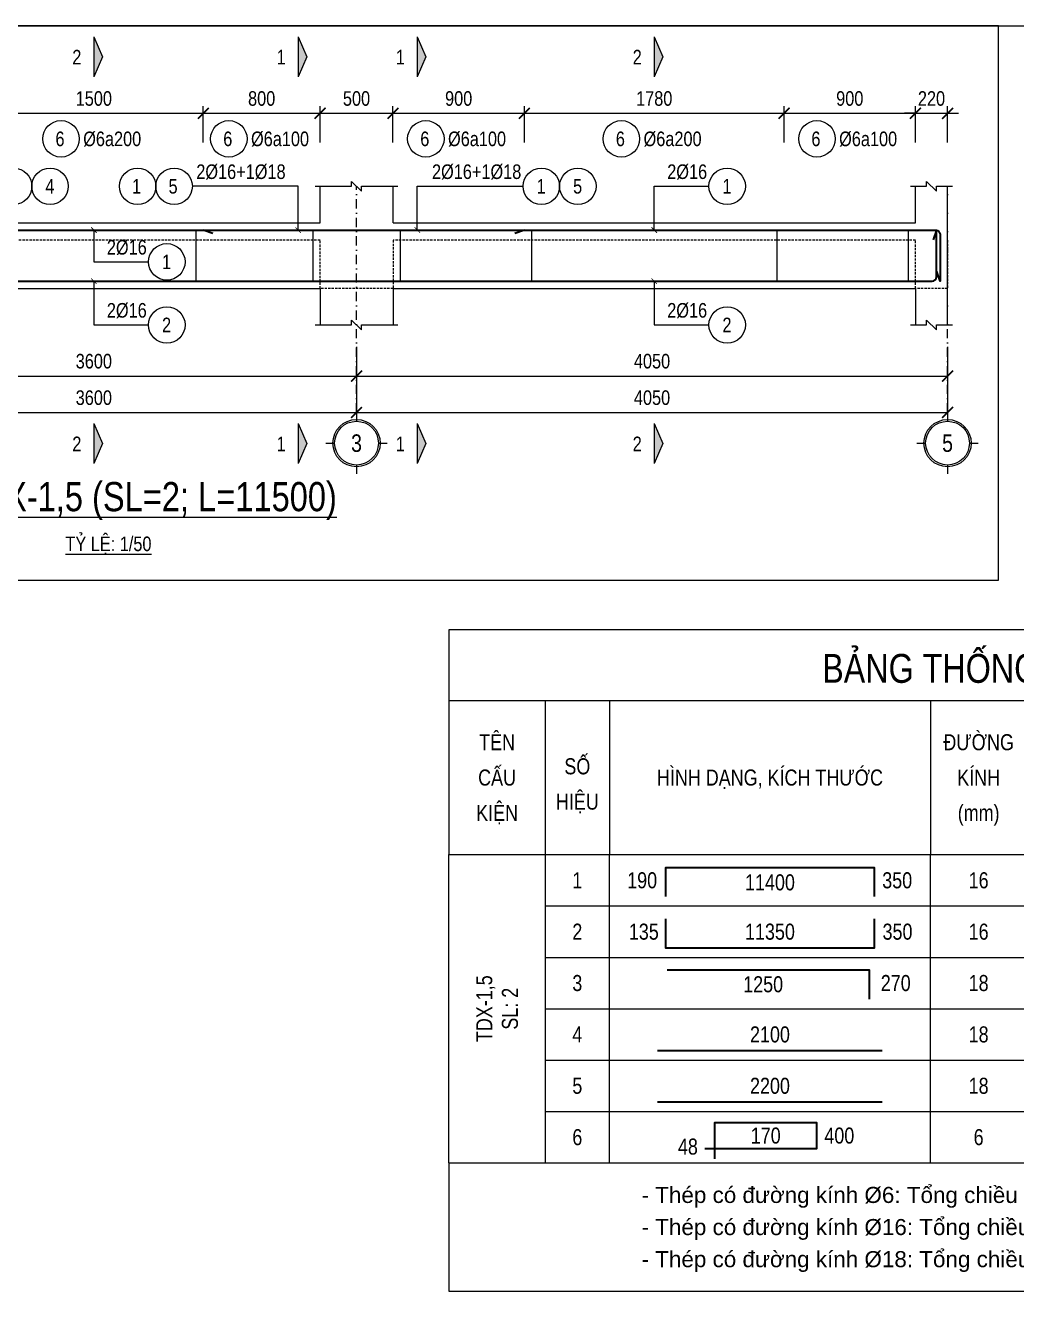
# Model space of a CAD drawing. Extents: x -165145 to 691808, y -202842 to 311040.
# Drawn here: x 376287 to 383075, y -64290 to -55468 of the extents above; entities that cross this region are included whole.
import ezdxf
from ezdxf.enums import TextEntityAlignment as Align

# ---------------------------------------------------------------- set-up
doc = ezdxf.new("R2010")
doc.units = 0
doc.header["$LTSCALE"] = 10
doc.header["$MEASUREMENT"] = 0
doc.linetypes.add('DASHDOT2', pattern=[12.7, 6.35, -3.175, 0, -3.175])
doc.linetypes.add('HIDDEN', pattern=[2.3807, 1.587, -0.7937])
doc.layers.get('0').update_dxf_attribs({"linetype": 'CONTINUOUS'})
doc.layers.get('Defpoints').update_dxf_attribs({"color": 5, "linetype": 'CONTINUOUS'})
for name, color, linetype, lineweight in [('DCE_BaoBeTong', 4, 'CONTINUOUS', 18), ('DCE_Block', 8, 'CONTINUOUS', 9), ('DCE_Dim', 254, 'CONTINUOUS', 9), ('DCE_MCZiCZac', 144, 'CONTINUOUS', 13), ('DCE_NetKhuat', 9, 'HIDDEN', 5), ('Dce_text', 7, 'CONTINUOUS', 13), ('DCE_ThepChu', 1, 'CONTINUOUS', 35), ('DCE_ThepDai', 220, 'CONTINUOUS', 25), ('DCE_Truc', 8, 'DASHDOT2', 13), ('GE_KC_NETMANH', 8, 'CONTINUOUS', 20), ('GE_KC_NETTHAY', 2, 'CONTINUOUS', 20)]:
    doc.layers.add(name, color=color, linetype=linetype, lineweight=lineweight)
doc.styles.add('Dce_Text', font='arial.ttf', dxfattribs={"width": 0.8})
doc.styles.add('Dce_Text2', font='arial.ttf', dxfattribs={"width": 0.8})
doc.dimstyles.new('Dce_208MV', dxfattribs={"dimscale": 25, "dimtxt": 2.5, "dimasz": 1.5, "dimexe": 1, "dimexo": 2, "dimgap": 1, "dimtad": 1, "dimdec": 0, "dimrnd": 5, "dimtxsty": 'Dce_Text', "dimblk": 'ARCHTICK', "dimcen": 2.5, "dimclrd": 8, "dimclre": 8, "dimclrt": 3, "dimadec": 0, "dimazin": 0, "dimtfac": 1, "dimtdec": 0, "dimtix": 1, "dimtmove": 2, "dimatfit": 3, "dimldrblk": 'ARCHTICK', "dimfxl": 1, "dimarcsym": 0})
doc.dimstyles.new('Dce_50MV', dxfattribs={"dimscale": 50, "dimtxt": 2, "dimasz": 1.5, "dimexe": 1, "dimexo": 2, "dimgap": 1, "dimtad": 1, "dimdec": 0, "dimtxsty": 'Dce_Text', "dimblk": 'ARCHTICK', "dimcen": 2.5, "dimclrd": 8, "dimclre": 8, "dimclrt": 3, "dimadec": 0, "dimazin": 0, "dimtfac": 1, "dimtdec": 0, "dimtix": 1, "dimtmove": 2, "dimatfit": 3, "dimldrblk": 'ARCHTICK', "dimfxl": 4, "dimfxlon": 1, "dimarcsym": 0})

# ---------------------------------------------------------------- blocks, each defined once
blk = doc.blocks.new('TKTitle')
at = {"layer": 'DCE_BaoBeTong'}
for p, q in [((15, -11), (15, -35)), ((25, -11), (25, -35)), ((75, -11), (75, -35))]:
    blk.add_line(p, q, dxfattribs=at)
for points in [[(0, 0), (0, -11), (0, -35), (15, -35), (25, -35), (75, -35), (90, -35), (122.5, -35), (135, -35), (147.5, -35), (167.5, -35), (192.5, -35), (192.5, -11), (192.5, 0), (0, 0)], [(0, -11), (15, -11), (25, -11), (75, -11), (90, -11), (122.5, -11), (147.5, -11), (167.5, -11), (192.5, -11)]]:
    blk.add_lwpolyline(points, dxfattribs=at)
at = {"style": 'Dce_Text', "width": 0.8}
for s, height, p in [('BẢNG THỐNG KÊ CỐT THÉP', 4.5, (92.5, -6)), ('TÊN', 2.5, (7.5, -17.5)), ('ĐƯỜNG', 2.5, (82.5, -17.5)), ('SỐ', 2.5, (20, -21.25)), ('CẤU', 2.5, (7.5, -23)), ('HÌNH DẠNG, KÍCH THƯỚC', 2.5, (50, -23)), ('KÍNH', 2.5, (82.5, -23)), ('HIỆU', 2.5, (20, -26.75)), ('KIỆN', 2.5, (7.5, -28.5)), ('(mm)', 2.5, (82.5, -28.5))]:
    blk.add_text(s, height=height, dxfattribs=at).set_placement(p, align=Align.MIDDLE_CENTER)
blk = doc.blocks.new('TK4')
at = {"layer": 'DCE_BaoBeTong'}
for p, q in [((0, -8), (0, 0)), ((25, -8), (25, 0)), ((75, -8), (75, 0))]:
    blk.add_line(p, q, dxfattribs=at)
for points in [[(15, -8), (25, -8), (75, -8), (90, -8), (122.5, -8), (135, -8), (147.5, -8), (167.5, -8), (192.5, -8), (192.5, 0)], [(15, 0), (15, -8)]]:
    blk.add_lwpolyline(points, dxfattribs=at)
at = {"layer": 'DCE_ThepChu'}
blk.add_lwpolyline([(33.78, -6.5), (33.78, -2), (66.22, -2), (66.22, -6.5)], dxfattribs=at)
at = {"layer": 'Dce_text', "color": 2, "style": 'Dce_Text', "width": 0.8, "flags": 4}
for tag, p in [('SH', (20, -4)), ('L2', (50, -4.32)), ('DK', (82.5, -4)), ('sumL', (100, -4)), ('SKC', (116.25, -4)), ('SL', (128.75, -4))]:
    blk.add_attdef(tag, text='', height=2.5, dxfattribs=at).set_placement(p, align=Align.MIDDLE_CENTER)
for tag, p in [('L1', (32.43, -4)), ('Lall', (162.5, -4)), ('KL', (185.5, -4))]:
    blk.add_attdef(tag, text='', height=2.5, dxfattribs=at).set_placement(p, align=Align.MIDDLE_RIGHT)
blk.add_attdef('L3', text='', height=2.5, dxfattribs=at).set_placement((67.48, -4), align=Align.MIDDLE_LEFT)
at = {"layer": 'Dce_text', "color": 2, "style": 'Dce_Text', "width": 0.8}
blk.add_attdef('TSL', text='', height=2.5, dxfattribs=at).set_placement((141.25, -4), align=Align.MIDDLE_CENTER)
blk = doc.blocks.new('TK7')
at = {"layer": 'DCE_BaoBeTong'}
for p, q in [((0, -8), (0, 0)), ((25, -8), (25, 0)), ((75, -8), (75, 0))]:
    blk.add_line(p, q, dxfattribs=at)
for points in [[(15, -8), (25, -8), (75, -8), (90, -8), (122.5, -8), (135, -8), (147.5, -8), (167.5, -8), (192.5, -8), (192.5, 0)], [(15, 0), (15, -8)]]:
    blk.add_lwpolyline(points, dxfattribs=at)
at = {"layer": 'DCE_ThepChu'}
blk.add_lwpolyline([(33.72, -2), (33.72, -6.5), (66.28, -6.5), (66.28, -2)], dxfattribs=at)
at = {"layer": 'Dce_text', "color": 2, "style": 'Dce_Text', "width": 0.8, "flags": 4}
for tag, p in [('SH', (20, -4)), ('L2', (50, -4)), ('DK', (82.5, -4)), ('sumL', (100, -4)), ('SKC', (116.25, -4)), ('SL', (128.75, -4))]:
    blk.add_attdef(tag, text='', height=2.5, dxfattribs=at).set_placement(p, align=Align.MIDDLE_CENTER)
for tag, p in [('L1', (32.68, -4)), ('Lall', (162.5, -4)), ('KL', (185.5, -4))]:
    blk.add_attdef(tag, text='', height=2.5, dxfattribs=at).set_placement(p, align=Align.MIDDLE_RIGHT)
blk.add_attdef('L3', text='', height=2.5, dxfattribs=at).set_placement((67.53, -4), align=Align.MIDDLE_LEFT)
at = {"layer": 'Dce_text', "color": 2, "style": 'Dce_Text', "width": 0.8}
blk.add_attdef('TSL', text='', height=2.5, dxfattribs=at).set_placement((141.25, -4), align=Align.MIDDLE_CENTER)
blk = doc.blocks.new('TK3')
at = {"layer": 'DCE_BaoBeTong'}
for p, q in [((0, -8), (0, 0)), ((25, -8), (25, 0)), ((75, -8), (75, 0))]:
    blk.add_line(p, q, dxfattribs=at)
for points in [[(15, -8), (25, -8), (75, -8), (90, -8), (122.5, -8), (135, -8), (147.5, -8), (167.5, -8), (192.5, -8), (192.5, 0)], [(15, 0), (15, -8)]]:
    blk.add_lwpolyline(points, dxfattribs=at)
at = {"layer": 'DCE_ThepChu'}
blk.add_lwpolyline([(65.52, -6.5), (65.52, -2), (33.99, -2)], dxfattribs=at)
at = {"layer": 'DCE_BaoBeTong', "color": 2, "style": 'Dce_Text', "width": 0.8}
blk.add_attdef('TSL', text='', height=2.5, dxfattribs=at).set_placement((141.25, -4), align=Align.MIDDLE_CENTER)
at = {"layer": 'Dce_text', "color": 2, "style": 'Dce_Text', "width": 0.8, "flags": 4}
for tag, p in [('SH', (20, -4)), ('L1', (48.94, -4.19)), ('DK', (82.5, -4)), ('sumL', (100, -4)), ('SKC', (116.25, -4)), ('SL', (128.75, -4))]:
    blk.add_attdef(tag, text='', height=2.5, dxfattribs=at).set_placement(p, align=Align.MIDDLE_CENTER)
blk.add_attdef('L2', text='', height=2.5, dxfattribs=at).set_placement((67.26, -4), align=Align.MIDDLE_LEFT)
for tag, p in [('Lall', (162.5, -4)), ('KL', (185.5, -4))]:
    blk.add_attdef(tag, text='', height=2.5, dxfattribs=at).set_placement(p, align=Align.MIDDLE_RIGHT)
blk = doc.blocks.new('TK1')
at = {"layer": 'DCE_BaoBeTong'}
for p, q in [((0, -8), (0, 0)), ((25, -8), (25, 0)), ((75, -8), (75, 0))]:
    blk.add_line(p, q, dxfattribs=at)
for points in [[(15, -8), (25, -8), (75, -8), (90, -8), (122.5, -8), (135, -8), (147.5, -8), (167.5, -8), (192.5, -8), (192.5, 0)], [(15, 0), (15, -8)]]:
    blk.add_lwpolyline(points, dxfattribs=at)
at = {"layer": 'DCE_ThepChu'}
blk.add_lwpolyline([(32.5, -6.5), (67.5, -6.5)], dxfattribs=at)
at = {"layer": 'Dce_text', "color": 2, "style": 'Dce_Text', "width": 0.8, "flags": 4}
for tag, p in [('SH', (20, -4)), ('L', (50, -4)), ('DK', (82.5, -4)), ('sumL', (100, -4)), ('SKC', (116.25, -4)), ('SL', (128.75, -4))]:
    blk.add_attdef(tag, text='', height=2.5, dxfattribs=at).set_placement(p, align=Align.MIDDLE_CENTER)
at = {"layer": 'Dce_text', "color": 2, "style": 'Dce_Text', "width": 0.8}
blk.add_attdef('TSL', text='', height=2.5, dxfattribs=at).set_placement((141.25, -4), align=Align.MIDDLE_CENTER)
at = {"layer": 'Dce_text', "color": 2, "style": 'Dce_Text', "width": 0.8, "flags": 4}
for tag, p in [('Lall', (162.5, -4)), ('KL', (185.5, -4))]:
    blk.add_attdef(tag, text='', height=2.5, dxfattribs=at).set_placement(p, align=Align.MIDDLE_RIGHT)
blk = doc.blocks.new('TK9')
at = {"layer": 'DCE_BaoBeTong'}
for p, q in [((0, -8), (0, 0)), ((25, -8), (25, 0)), ((75, -8), (75, 0))]:
    blk.add_line(p, q, dxfattribs=at)
for points in [[(15, -8), (25, -8), (75, -8), (90, -8), (122.5, -8), (135, -8), (147.5, -8), (167.5, -8), (192.5, -8), (192.5, 0)], [(15, 0), (15, -8)]]:
    blk.add_lwpolyline(points, dxfattribs=at)
at = {"layer": 'DCE_ThepChu'}
blk.add_lwpolyline([(41.42, -7.37), (41.42, -1.7), (57.26, -1.7), (57.26, -5.81), (39.86, -5.81)], dxfattribs=at)
at = {"layer": 'Dce_text', "color": 2, "style": 'Dce_Text', "width": 0.8, "flags": 4}
for tag, p in [('SH', (20, -4)), ('DK', (82.5, -4)), ('sumL', (100, -4)), ('SKC', (116.25, -4)), ('SL', (128.75, -4))]:
    blk.add_attdef(tag, text='', height=2.5, dxfattribs=at).set_placement(p, align=Align.MIDDLE_CENTER)
at = {"layer": 'Dce_text', "color": 2, "style": 'Dce_Text', "width": 0.8}
for tag, p in [('L1', (49.34, -3.76)), ('TSL', (141.25, -4))]:
    blk.add_attdef(tag, text='', height=2.5, dxfattribs=at).set_placement(p, align=Align.MIDDLE_CENTER)
blk.add_attdef('L2', text='', height=2.5, dxfattribs=at).set_placement((58.47, -3.76), align=Align.MIDDLE_LEFT)
at = {"layer": 'Dce_text', "color": 2, "style": 'Dce_Text', "width": 0.8, "flags": 4}
for tag, p in [('Lall', (162.5, -4)), ('KL', (185.5, -4))]:
    blk.add_attdef(tag, text='', height=2.5, dxfattribs=at).set_placement(p, align=Align.MIDDLE_RIGHT)
at = {"layer": 'Dce_text', "color": 2, "style": 'Dce_Text', "width": 0.8}
blk.add_attdef('M', text='', height=2.5, dxfattribs=at).set_placement((38.78, -5.47), align=Align.MIDDLE_RIGHT)
blk = doc.blocks.new('TenCauKien')
at = {"layer": 'Dce_text', "style": 'Dce_Text', "width": 0.8}
for tag, p in [('TENCAUKIEN', (-2, 0)), ('SOCAUKIEN', (2, 0))]:
    blk.add_attdef(tag, text='', height=2.5, rotation=90, dxfattribs=at).set_placement(p, align=Align.MIDDLE_CENTER)
blk = doc.blocks.new('Dce_KhTenDam')
at = {"color": 255, "linetype": 'ByBlock', "lineweight": -2, "style": 'Dce_Text', "width": 0.8}
blk.add_attdef('TENDAM', text='', height=2, dxfattribs=at).set_placement((0, 0.735), align=Align.CENTER)
at = {"color": 11, "lineweight": 25, "style": 'Dce_Text', "width": 0.8}
blk.add_attdef('TL', text='', height=1, dxfattribs=at).set_placement((0, -1.999), align=Align.CENTER)
blk = doc.blocks.new('Dce_KhTenTruc')
at = {"layer": 'DCE_Block'}
blk.add_circle((0, -3.5), 2.7, dxfattribs=at)
at = {"layer": 'DCE_Block', "color": 3}
blk.add_circle((0, -3.5), 2.5, dxfattribs=at)
at = {"layer": 'DCE_Truc'}
for p, q in [((0, 0), (0, -1)), ((-3.5, -3.5), (-2.5, -3.5)), ((2.5, -3.5), (3.5, -3.5)), ((0, -6), (0, -7))]:
    blk.add_line(p, q, dxfattribs=at)
at = {"layer": 'Dce_text', "color": 2, "style": 'Dce_Text', "width": 0.8}
blk.add_attdef('TRUC', text='', height=2, dxfattribs=at).set_placement((0, -4.5), align=Align.CENTER)
blk = doc.blocks.new('_ArchTick')
at = {"color": 0, "linetype": 'ByBlock', "const_width": 0.15}
blk.add_lwpolyline([(-0.5, -0.5), (0.5, 0.5)], dxfattribs=at)
blk = doc.blocks.new('*D2516')
at = {"layer": 'DCE_Dim', "color": 8, "lineweight": -2, "transparency": 16777216}
for p, q in [((374953.8, -57918.2), (374953.8, -58168.2)), ((378553.8, -57918.2), (378553.8, -58168.2)), ((374953.8, -58118.2), (378553.8, -58118.2))]:
    blk.add_line(p, q, dxfattribs=at)
at = {"layer": 'Defpoints', "color": 0, "transparency": 16777216}
for p in [(374953.8, -57518.2), (378553.8, -57518.2), (378553.8, -58118.2)]:
    blk.add_point(p, dxfattribs=at)
at = {"layer": 'DCE_Dim', "color": 8, "lineweight": -2, "transparency": 16777216, "xscale": 75, "yscale": 75, "zscale": 75, "rotation": 180}
blk.add_blockref('_ArchTick', (374953.8, -58118.2), dxfattribs=at)
at = {"layer": 'DCE_Dim', "color": 8, "lineweight": -2, "transparency": 16777216, "xscale": 75, "yscale": 75, "zscale": 75}
blk.add_blockref('_ArchTick', (378553.8, -58118.2), dxfattribs=at)
at = {"layer": 'DCE_Dim', "color": 3, "transparency": 16777216, "insert": (376753.8, -58017.2), "char_height": 100, "attachment_point": 5, "style": 'Dce_Text'}
blk.add_mtext('3600', dxfattribs=at)
blk = doc.blocks.new('*D2517')
at = {"layer": 'DCE_Dim', "color": 8, "lineweight": -2, "transparency": 16777216}
for p, q in [((374953.8, -57668.2), (374953.8, -57918.2)), ((378553.8, -57668.2), (378553.8, -57918.2)), ((374953.8, -57868.2), (378553.8, -57868.2))]:
    blk.add_line(p, q, dxfattribs=at)
at = {"layer": 'Defpoints', "color": 0, "transparency": 16777216}
for p in [(374953.8, -57518.2), (378553.8, -57518.2), (378553.8, -57868.2)]:
    blk.add_point(p, dxfattribs=at)
at = {"layer": 'DCE_Dim', "color": 8, "lineweight": -2, "transparency": 16777216, "xscale": 75, "yscale": 75, "zscale": 75, "rotation": 180}
blk.add_blockref('_ArchTick', (374953.8, -57868.2), dxfattribs=at)
at = {"layer": 'DCE_Dim', "color": 8, "lineweight": -2, "transparency": 16777216, "xscale": 75, "yscale": 75, "zscale": 75}
blk.add_blockref('_ArchTick', (378553.8, -57868.2), dxfattribs=at)
at = {"layer": 'DCE_Dim', "color": 3, "transparency": 16777216, "insert": (376753.8, -57767.2), "char_height": 100, "attachment_point": 5, "style": 'Dce_Text'}
blk.add_mtext('3600', dxfattribs=at)
blk = doc.blocks.new('*D2518')
at = {"layer": 'DCE_Dim', "color": 8, "lineweight": -2, "transparency": 16777216}
for p, q in [((378553.8, -57918.2), (378553.8, -58168.2)), ((382603.8, -57918.2), (382603.8, -58168.2)), ((378553.8, -58118.2), (382603.8, -58118.2))]:
    blk.add_line(p, q, dxfattribs=at)
at = {"layer": 'Defpoints', "color": 0, "transparency": 16777216}
for p in [(378553.8, -57518.2), (382603.8, -57518.2), (382603.8, -58118.2)]:
    blk.add_point(p, dxfattribs=at)
at = {"layer": 'DCE_Dim', "color": 8, "lineweight": -2, "transparency": 16777216, "xscale": 75, "yscale": 75, "zscale": 75, "rotation": 180}
blk.add_blockref('_ArchTick', (378553.8, -58118.2), dxfattribs=at)
at = {"layer": 'DCE_Dim', "color": 8, "lineweight": -2, "transparency": 16777216, "xscale": 75, "yscale": 75, "zscale": 75}
blk.add_blockref('_ArchTick', (382603.8, -58118.2), dxfattribs=at)
at = {"layer": 'DCE_Dim', "color": 3, "transparency": 16777216, "insert": (380578.8, -58017.2), "char_height": 100, "attachment_point": 5, "style": 'Dce_Text'}
blk.add_mtext('4050', dxfattribs=at)
blk = doc.blocks.new('*D2519')
at = {"layer": 'DCE_Dim', "color": 8, "lineweight": -2, "transparency": 16777216}
for p, q in [((378553.8, -57668.2), (378553.8, -57918.2)), ((382603.8, -57668.2), (382603.8, -57918.2)), ((378553.8, -57868.2), (382603.8, -57868.2))]:
    blk.add_line(p, q, dxfattribs=at)
at = {"layer": 'Defpoints', "color": 0, "transparency": 16777216}
for p in [(378553.8, -57518.2), (382603.8, -57518.2), (382603.8, -57868.2)]:
    blk.add_point(p, dxfattribs=at)
at = {"layer": 'DCE_Dim', "color": 8, "lineweight": -2, "transparency": 16777216, "xscale": 75, "yscale": 75, "zscale": 75, "rotation": 180}
blk.add_blockref('_ArchTick', (378553.8, -57868.2), dxfattribs=at)
at = {"layer": 'DCE_Dim', "color": 8, "lineweight": -2, "transparency": 16777216, "xscale": 75, "yscale": 75, "zscale": 75}
blk.add_blockref('_ArchTick', (382603.8, -57868.2), dxfattribs=at)
at = {"layer": 'DCE_Dim', "color": 3, "transparency": 16777216, "insert": (380578.8, -57767.2), "char_height": 100, "attachment_point": 5, "style": 'Dce_Text'}
blk.add_mtext('4050', dxfattribs=at)
blk = doc.blocks.new('*D2510')
at = {"layer": 'DCE_Dim', "color": 8, "lineweight": -2, "transparency": 16777216}
for p, q in [((376003.8, -56268.2), (376003.8, -56018.2)), ((377503.8, -56268.2), (377503.8, -56018.2)), ((376003.8, -56068.2), (377503.8, -56068.2))]:
    blk.add_line(p, q, dxfattribs=at)
at = {"layer": 'Defpoints', "color": 0, "transparency": 16777216}
for p in [(377503.8, -56068.2), (376003.8, -56568.2), (377503.8, -56568.2)]:
    blk.add_point(p, dxfattribs=at)
at = {"layer": 'DCE_Dim', "color": 8, "lineweight": -2, "transparency": 16777216, "xscale": 75, "yscale": 75, "zscale": 75, "rotation": 180}
blk.add_blockref('_ArchTick', (376003.8, -56068.2), dxfattribs=at)
at = {"layer": 'DCE_Dim', "color": 8, "lineweight": -2, "transparency": 16777216, "xscale": 75, "yscale": 75, "zscale": 75}
blk.add_blockref('_ArchTick', (377503.8, -56068.2), dxfattribs=at)
at = {"layer": 'DCE_Dim', "color": 3, "transparency": 16777216, "insert": (376753.8, -55967.2), "char_height": 100, "attachment_point": 5, "style": 'Dce_Text'}
blk.add_mtext('1500', dxfattribs=at)
blk = doc.blocks.new('Dce_KhtThepDai')
blk.add_circle((-4.5, -3.5), 2.5)
at = {"color": 11, "style": 'Dce_Text', "width": 0.8}
blk.add_attdef('SH', text='', height=2, dxfattribs=at).set_placement((-4.64, -4.5), align=Align.CENTER)
at = {"color": 3, "style": 'Dce_Text', "width": 0.8}
blk.add_attdef('DKVAKC', (-1.46, -4.5), '', height=2, dxfattribs=at)
blk = doc.blocks.new('*D2511')
at = {"layer": 'DCE_Dim', "color": 8, "lineweight": -2, "transparency": 16777216}
for p, q in [((377503.8, -56268.2), (377503.8, -56018.2)), ((378303.8, -56268.2), (378303.8, -56018.2)), ((377503.8, -56068.2), (378303.8, -56068.2))]:
    blk.add_line(p, q, dxfattribs=at)
at = {"layer": 'Defpoints', "color": 0, "transparency": 16777216}
for p in [(378303.8, -56068.2), (377503.8, -56568.2), (378303.8, -56568.2)]:
    blk.add_point(p, dxfattribs=at)
at = {"layer": 'DCE_Dim', "color": 8, "lineweight": -2, "transparency": 16777216, "xscale": 75, "yscale": 75, "zscale": 75, "rotation": 180}
blk.add_blockref('_ArchTick', (377503.8, -56068.2), dxfattribs=at)
at = {"layer": 'DCE_Dim', "color": 8, "lineweight": -2, "transparency": 16777216, "xscale": 75, "yscale": 75, "zscale": 75}
blk.add_blockref('_ArchTick', (378303.8, -56068.2), dxfattribs=at)
at = {"layer": 'DCE_Dim', "color": 3, "transparency": 16777216, "insert": (377903.8, -55967.2), "char_height": 100, "attachment_point": 5, "style": 'Dce_Text'}
blk.add_mtext('800', dxfattribs=at)
blk = doc.blocks.new('*D2512')
at = {"layer": 'DCE_Dim', "color": 8, "lineweight": -2, "transparency": 16777216}
for p, q in [((378303.8, -56268.2), (378303.8, -56018.2)), ((378803.8, -56268.2), (378803.8, -56018.2)), ((378303.8, -56068.2), (378803.8, -56068.2))]:
    blk.add_line(p, q, dxfattribs=at)
at = {"layer": 'Defpoints', "color": 0, "transparency": 16777216}
for p in [(378803.8, -56068.2), (378303.8, -56568.2), (378803.8, -56568.2)]:
    blk.add_point(p, dxfattribs=at)
at = {"layer": 'DCE_Dim', "color": 8, "lineweight": -2, "transparency": 16777216, "xscale": 75, "yscale": 75, "zscale": 75, "rotation": 180}
blk.add_blockref('_ArchTick', (378303.8, -56068.2), dxfattribs=at)
at = {"layer": 'DCE_Dim', "color": 8, "lineweight": -2, "transparency": 16777216, "xscale": 75, "yscale": 75, "zscale": 75}
blk.add_blockref('_ArchTick', (378803.8, -56068.2), dxfattribs=at)
at = {"layer": 'DCE_Dim', "color": 3, "transparency": 16777216, "insert": (378553.8, -55967.2), "char_height": 100, "attachment_point": 5, "style": 'Dce_Text'}
blk.add_mtext('500', dxfattribs=at)
blk = doc.blocks.new('*D2513')
at = {"layer": 'DCE_Dim', "color": 8, "lineweight": -2, "transparency": 16777216}
for p, q in [((378803.8, -56268.2), (378803.8, -56018.2)), ((379703.8, -56268.2), (379703.8, -56018.2)), ((378803.8, -56068.2), (379703.8, -56068.2))]:
    blk.add_line(p, q, dxfattribs=at)
at = {"layer": 'Defpoints', "color": 0, "transparency": 16777216}
for p in [(379703.8, -56068.2), (378803.8, -56568.2), (379703.8, -56568.2)]:
    blk.add_point(p, dxfattribs=at)
at = {"layer": 'DCE_Dim', "color": 8, "lineweight": -2, "transparency": 16777216, "xscale": 75, "yscale": 75, "zscale": 75, "rotation": 180}
blk.add_blockref('_ArchTick', (378803.8, -56068.2), dxfattribs=at)
at = {"layer": 'DCE_Dim', "color": 8, "lineweight": -2, "transparency": 16777216, "xscale": 75, "yscale": 75, "zscale": 75}
blk.add_blockref('_ArchTick', (379703.8, -56068.2), dxfattribs=at)
at = {"layer": 'DCE_Dim', "color": 3, "transparency": 16777216, "insert": (379253.8, -55967.2), "char_height": 100, "attachment_point": 5, "style": 'Dce_Text'}
blk.add_mtext('900', dxfattribs=at)
blk = doc.blocks.new('*D2504')
at = {"layer": 'DCE_Dim', "color": 8, "lineweight": -2, "transparency": 16777216}
for p, q in [((379703.8, -56268.2), (379703.8, -56018.2)), ((381483.8, -56268.2), (381483.8, -56018.2)), ((379703.8, -56068.2), (381483.8, -56068.2))]:
    blk.add_line(p, q, dxfattribs=at)
at = {"layer": 'Defpoints', "color": 0, "transparency": 16777216}
for p in [(381483.8, -56068.2), (379703.8, -56568.2), (381483.8, -56568.2)]:
    blk.add_point(p, dxfattribs=at)
at = {"layer": 'DCE_Dim', "color": 8, "lineweight": -2, "transparency": 16777216, "xscale": 75, "yscale": 75, "zscale": 75, "rotation": 180}
blk.add_blockref('_ArchTick', (379703.8, -56068.2), dxfattribs=at)
at = {"layer": 'DCE_Dim', "color": 8, "lineweight": -2, "transparency": 16777216, "xscale": 75, "yscale": 75, "zscale": 75}
blk.add_blockref('_ArchTick', (381483.8, -56068.2), dxfattribs=at)
at = {"layer": 'DCE_Dim', "color": 3, "transparency": 16777216, "insert": (380593.8, -55967.2), "char_height": 100, "attachment_point": 5, "style": 'Dce_Text'}
blk.add_mtext('1780', dxfattribs=at)
blk = doc.blocks.new('*D2505')
at = {"layer": 'DCE_Dim', "color": 8, "lineweight": -2, "transparency": 16777216}
for p, q in [((381483.8, -56268.2), (381483.8, -56018.2)), ((382383.8, -56268.2), (382383.8, -56018.2)), ((381483.8, -56068.2), (382383.8, -56068.2))]:
    blk.add_line(p, q, dxfattribs=at)
at = {"layer": 'Defpoints', "color": 0, "transparency": 16777216}
for p in [(382383.8, -56068.2), (381483.8, -56568.2), (382383.8, -56568.2)]:
    blk.add_point(p, dxfattribs=at)
at = {"layer": 'DCE_Dim', "color": 8, "lineweight": -2, "transparency": 16777216, "xscale": 75, "yscale": 75, "zscale": 75, "rotation": 180}
blk.add_blockref('_ArchTick', (381483.8, -56068.2), dxfattribs=at)
at = {"layer": 'DCE_Dim', "color": 8, "lineweight": -2, "transparency": 16777216, "xscale": 75, "yscale": 75, "zscale": 75}
blk.add_blockref('_ArchTick', (382383.8, -56068.2), dxfattribs=at)
at = {"layer": 'DCE_Dim', "color": 3, "transparency": 16777216, "insert": (381933.8, -55967.2), "char_height": 100, "attachment_point": 5, "style": 'Dce_Text'}
blk.add_mtext('900', dxfattribs=at)
blk = doc.blocks.new('*D2506')
at = {"layer": 'DCE_Dim', "color": 8, "lineweight": -2, "transparency": 16777216}
for p, q in [((382383.8, -56268.2), (382383.8, -56018.2)), ((382603.8, -56268.2), (382603.8, -56018.2)), ((382383.8, -56068.2), (382308.8, -56068.2)), ((382383.8, -56068.2), (382603.8, -56068.2)), ((382603.8, -56068.2), (382678.8, -56068.2))]:
    blk.add_line(p, q, dxfattribs=at)
at = {"layer": 'Defpoints', "color": 0, "transparency": 16777216}
for p in [(382603.8, -56068.2), (382383.8, -56568.2), (382603.8, -56568.2)]:
    blk.add_point(p, dxfattribs=at)
at = {"layer": 'DCE_Dim', "color": 8, "lineweight": -2, "transparency": 16777216, "xscale": 75, "yscale": 75, "zscale": 75}
blk.add_blockref('_ArchTick', (382383.8, -56068.2), dxfattribs=at)
at = {"layer": 'DCE_Dim', "color": 8, "lineweight": -2, "transparency": 16777216, "xscale": 75, "yscale": 75, "zscale": 75, "rotation": 180}
blk.add_blockref('_ArchTick', (382603.8, -56068.2), dxfattribs=at)
at = {"layer": 'DCE_Dim', "color": 3, "transparency": 16777216, "insert": (382493.8, -55967.2), "char_height": 100, "attachment_point": 5, "style": 'Dce_Text'}
blk.add_mtext('220', dxfattribs=at)
blk = doc.blocks.new('DCE_MatCatA')
blk.add_hatch(color=3).paths.add_polyline_path([(0, 5.5), (0, 0), (1.18, 2.75)])
at = {"color": 3}
for p, q in [((0, 5.5), (0, 0)), ((0, 5.5), (1.18, 2.75)), ((1.18, 2.75), (0, 0))]:
    blk.add_line(p, q, dxfattribs=at)
at = {"color": 11, "style": 'Dce_Text', "width": 0.8}
blk.add_attdef('1', text='', height=2, dxfattribs=at).set_placement((-2.33, 1.7), align=Align.CENTER)
blk = doc.blocks.new('Dce_KhtMcThepTangCuong')
blk.add_circle((2.5, 0), 2.5)
at = {"color": 3, "style": 'Dce_Text', "width": 0.8}
blk.add_attdef('DKVAKC', text='', height=2, dxfattribs=at).set_placement((-0.25, 1), align=Align.RIGHT)
at = {"color": 11, "style": 'Dce_Text', "width": 0.8}
blk.add_attdef('SH', text='', height=2, dxfattribs=at).set_placement((2.47, -1), align=Align.CENTER)
blk = doc.blocks.new('Dce_KhtThepLop1Phai')
for centre in [(2.5, 0), (7.5, 0)]:
    blk.add_circle(centre, 2.5)
at = {"color": 3, "style": 'Dce_Text', "width": 0.8}
blk.add_attdef('DKVAKC', text='', height=2, dxfattribs=at).set_placement((-0.25, 1), align=Align.RIGHT)
at = {"color": 11, "style": 'Dce_Text', "width": 0.8}
for tag, p in [('SH', (2.47, -1)), ('SH2', (7.47, -1))]:
    blk.add_attdef(tag, text='', height=2, dxfattribs=at).set_placement(p, align=Align.CENTER)
blk = doc.blocks.new('Dce_KhtThepLop1Trai')
for centre in [(-7.5, 0), (-2.5, 0)]:
    blk.add_circle(centre, 2.5)
at = {"color": 3, "style": 'Dce_Text', "width": 0.8}
blk.add_attdef('DKVAKC', (0.54, 1), '', height=2, dxfattribs=at)
at = {"color": 11, "style": 'Dce_Text', "width": 0.8}
for tag, p in [('SH', (-7.64, -1)), ('SH2', (-2.64, -1))]:
    blk.add_attdef(tag, text='', height=2, dxfattribs=at).set_placement(p, align=Align.CENTER)

msp = doc.modelspace()

# ---------------------------------------------------------------- linework, layer by layer
at = {"layer": 'DCE_BaoBeTong'}
for p, q in [((379186.90139, -63259.55763), (379846.90139, -63259.55763)), ((379186.90139, -63259.55763), (379186.90139, -64139.55763)), ((379186.90139, -64139.55763), (387656.90139, -64139.55763))]:
    msp.add_line(p, q, dxfattribs=at)
for points in [[(378303.81339, -56818.24154), (378303.81339, -56568.24154)], [(378803.81339, -56818.24154), (378803.81339, -56568.24154)], [(382383.81339, -56818.24154), (382383.81339, -56568.24154)], [(382603.81339, -57518.24154), (382603.81339, -56568.24154)], [(375203.81339, -56818.24154), (378303.81339, -56818.24154)], [(378803.81339, -56818.24154), (382383.81339, -56818.24154)], [(375203.81339, -57268.24154), (378303.81339, -57268.24154)], [(378303.81339, -57268.24154), (378303.81339, -57518.24154)], [(378803.81339, -57268.24154), (382383.81339, -57268.24154)], [(378803.81339, -57268.24154), (378803.81339, -57518.24154)], [(382383.81339, -57268.24154), (382383.81339, -57518.24154)], [(379186.90139, -63259.55763), (379846.90139, -63259.55763)]]:
    msp.add_lwpolyline(points, dxfattribs=at)
at = {"layer": 'DCE_MCZiCZac'}
for points in [[(378270.48006, -56568.24154), (378520.48006, -56568.24154), (378520.48006, -56534.90821), (378587.14673, -56601.57488), (378587.14673, -56568.24154), (378837.14673, -56568.24154)], [(382350.48006, -56568.24154), (382460.48006, -56568.24154), (382460.48006, -56534.90821), (382527.14673, -56601.57488), (382527.14673, -56568.24154), (382637.14673, -56568.24154)], [(378270.48006, -57518.24154), (378520.48006, -57518.24154), (378520.48006, -57484.90821), (378587.14673, -57551.57488), (378587.14673, -57518.24154), (378837.14673, -57518.24154)], [(382350.48006, -57518.24154), (382460.48006, -57518.24154), (382460.48006, -57484.90821), (382527.14673, -57551.57488), (382527.14673, -57518.24154), (382637.14673, -57518.24154)]]:
    msp.add_lwpolyline(points, dxfattribs=at)
at = {"layer": 'DCE_NetKhuat'}
msp.add_lwpolyline([(382603.81339, -56938.24154), (382603.81339, -57268.24154), (382383.81339, -57268.24154), (382383.81339, -56938.24154), (378803.81339, -56938.24154), (378803.81339, -57268.24154), (378303.81339, -57268.24154), (378303.81339, -56938.24154), (375203.81339, -56938.24154), (375203.81339, -57268.24154), (374703.81339, -57268.24154), (374703.81339, -56938.24154), (371603.81339, -56938.24154), (371603.81339, -57268.24154), (371103.81339, -57268.24154), (371103.81339, -56938.24154)], dxfattribs=at)
at = {"layer": 'DCE_ThepChu'}
for points in [[(371177.7548, -56992.46306), (371153.81339, -57058.24154), (371153.81339, -56898.24154, -0.3926990817), (371183.81339, -56868.24154), (382523.81339, -56868.24154, -0.3926990817), (382553.81339, -56898.24154), (382553.81339, -57218.24154), (382529.87198, -57152.46306)], [(371202.7548, -57149.02003), (371178.81339, -57083.24154), (371178.81339, -57188.24154, 0.3926990817), (371208.81339, -57218.24154), (382498.81339, -57218.24154, 0.3926990817), (382528.81339, -57188.24154), (382528.81339, -56868.24154), (382504.87198, -56934.02003)]]:
    msp.add_lwpolyline(points, format="xyb", dxfattribs=at)
msp.add_lwpolyline([(377569.59188, -56892.18295), (377503.81339, -56868.24154), (379703.81339, -56868.24154), (379638.03491, -56892.18295)], dxfattribs=at)
at = {"layer": 'DCE_ThepDai'}
for points in [[(377453.81339, -56868.24154), (377453.81339, -57218.24154)], [(378253.81339, -56868.24154), (378253.81339, -57218.24154)], [(378853.81339, -56868.24154), (378853.81339, -57218.24154)], [(379753.81339, -56868.24154), (379753.81339, -57218.24154)], [(381433.81339, -56868.24154), (381433.81339, -57218.24154)], [(382333.81339, -56868.24154), (382333.81339, -57218.24154)]]:
    msp.add_lwpolyline(points, dxfattribs=at)
at = {"layer": 'DCE_Truc'}
for points in [[(378553.81339, -58118.24154), (378553.81339, -56568.24154)], [(382603.81339, -58118.24154), (382603.81339, -56568.24154)]]:
    msp.add_lwpolyline(points, dxfattribs=at)
at = {"layer": 'Defpoints'}
for points in [[(370253.81339, -55468.24154), (388366.31339, -55468.24154), (388366.31339, -70535.74154), (370253.81339, -70535.74154)], [(370253.81339, -55468.24154), (370253.81339, -59268.24154), (382953.81339, -59268.24154), (382953.81339, -55468.24154)]]:
    msp.add_lwpolyline(points, close=True, dxfattribs=at)
at = {"layer": 'GE_KC_NETMANH'}
msp.add_line((174130.40086, -55468.24154), (385223.40086, -55468.24154), dxfattribs=at)

# ---------------------------------------------------------------- block references
at = {"layer": 'DCE_Block'}
for name, p, xscale, yscale, zscale, values in [('DCE_MatCatA', (376753.81339, -55818.24154), 50, 50, 50, {'1': '2'}), ('DCE_MatCatA', (378153.81339, -55818.24154), 50, 50, 50, {'1': '1'}), ('DCE_MatCatA', (378970.48006, -55818.24154), 50, 50, 50, {'1': '1'}), ('DCE_MatCatA', (380593.81339, -55818.24154), 50, 50, 50, {'1': '2'}), ('Dce_KhtThepDai', (376753.81339, -56068.24154), 50, 50, 50, {'DKVAKC': '%%c6a200', 'SH': '6'}), ('Dce_KhtThepDai', (377903.81339, -56068.24154), 50, 50, 50, {'DKVAKC': '%%c6a100', 'SH': '6'}), ('Dce_KhtThepDai', (379253.81339, -56068.24154), 50, 50, 50, {'DKVAKC': '%%c6a100', 'SH': '6'}), ('Dce_KhtThepDai', (380593.81339, -56068.24154), 50, 50, 50, {'DKVAKC': '%%c6a200', 'SH': '6'}), ('Dce_KhtThepDai', (381933.81339, -56068.24154), 50, 50, 50, {'DKVAKC': '%%c6a100', 'SH': '6'}), ('Dce_KhtThepLop1Phai', (376078.81339, -56568.24154), 50, 50, 50, {'SH2': '4', 'DKVAKC': '2%%c16+1%%c18', 'SH': '1'}), ('Dce_KhtThepLop1Trai', (377428.81339, -56568.24154), 50, 50, 50, {'DKVAKC': '2%%c16+1%%c18', 'SH2': '5', 'SH': '1'}), ('Dce_KhtThepLop1Phai', (379695.48006, -56568.24154), 50, 50, 50, {'SH2': '5', 'DKVAKC': '2%%c16+1%%c18', 'SH': '1'}), ('Dce_KhtMcThepTangCuong', (380968.81339, -56568.24154), 50, 50, 50, {'SH': '1', 'DKVAKC': '2%%c16'}), ('Dce_KhtMcThepTangCuong', (377128.81339, -57086.13556), 50, 50, 50, {'SH': '1', 'DKVAKC': '2%%c16'}), ('Dce_KhtMcThepTangCuong', (377128.81339, -57518.24154), 50, 50, 50, {'SH': '2', 'DKVAKC': '2%%c16'}), ('Dce_KhtMcThepTangCuong', (380968.81339, -57518.24154), 50, 50, 50, {'SH': '2', 'DKVAKC': '2%%c16'}), ('DCE_MatCatA', (376753.81339, -58468.24154), 50, 50, 50, {'1': '2'}), ('DCE_MatCatA', (378153.81339, -58468.24154), 50, 50, 50, {'1': '1'}), ('DCE_MatCatA', (378970.48006, -58468.24154), 50, 50, 50, {'1': '1'}), ('DCE_MatCatA', (380593.81339, -58468.24154), 50, 50, 50, {'1': '2'}), ('Dce_KhTenDam', (376853.81339, -58868.24154), 100, 100, 100, {'TENDAM': '%%uDẦM TDX-1,5 (SL=2; L=11500)', 'TL': '%%UTỶ LỆ: 1/50'})]:
    msp.add_blockref(name, p, dxfattribs=dict(at, xscale=xscale, yscale=yscale, zscale=zscale)).add_auto_attribs(values)
at = {"layer": 'DCE_Truc', "xscale": 60, "yscale": 60, "zscale": 60}
for p, values in [((378553.81339, -58118.24154), {'TRUC': '3'}), ((382603.81339, -58118.24154), {'TRUC': '5'})]:
    msp.add_blockref('Dce_KhTenTruc', p, dxfattribs=at).add_auto_attribs(values)
at = {"layer": 'GE_KC_NETTHAY', "xscale": 44, "yscale": 44, "zscale": 44}
msp.add_blockref('TKTitle', (379186.90139, -59607.55763), dxfattribs=at)
at = {"layer": 'GE_KC_NETTHAY'}
ref = msp.add_blockref('TK4', (379186.90139, -61147.55763), dxfattribs=dict(at, xscale=44, yscale=44, zscale=44))
ref.add_attrib('SH', '1', dxfattribs={"layer": 'Dce_text', "color": 2, "height": 110, "style": 'Dce_Text', "width": 0.8}).set_placement((380066.90139, -61323.55763), align=Align.MIDDLE_CENTER)
ref.add_attrib('L2', '11400', dxfattribs={"layer": 'Dce_text', "color": 2, "height": 110, "style": 'Dce_Text', "width": 0.8}).set_placement((381386.90139, -61337.604), align=Align.MIDDLE_CENTER)
ref.add_attrib('L1', '190', dxfattribs={"layer": 'Dce_text', "color": 2, "height": 110, "style": 'Dce_Text', "width": 0.8}).set_placement((380613.61486, -61323.55763), align=Align.MIDDLE_RIGHT)
ref.add_attrib('L3', '350', dxfattribs={"layer": 'Dce_text', "color": 2, "height": 110, "style": 'Dce_Text', "width": 0.8}).set_placement((382156.23168, -61323.55763), align=Align.MIDDLE_LEFT)
ref.add_attrib('DK', '16', dxfattribs={"layer": 'Dce_text', "color": 2, "height": 110, "style": 'Dce_Text', "width": 0.8}).set_placement((382816.90139, -61323.55763), align=Align.MIDDLE_CENTER)
ref = msp.add_blockref('TK7', (379186.90139, -61499.55763), dxfattribs=dict(at, xscale=44, yscale=44, zscale=44))
ref.add_attrib('SH', '2', dxfattribs={"layer": 'Dce_text', "color": 2, "height": 110, "style": 'Dce_Text', "width": 0.8}).set_placement((380066.90139, -61675.55763), align=Align.MIDDLE_CENTER)
ref.add_attrib('L2', '11350', dxfattribs={"layer": 'Dce_text', "color": 2, "height": 110, "style": 'Dce_Text', "width": 0.8}).set_placement((381386.90139, -61675.55763), align=Align.MIDDLE_CENTER)
ref.add_attrib('L1', '135', dxfattribs={"layer": 'Dce_text', "color": 2, "height": 110, "style": 'Dce_Text', "width": 0.8}).set_placement((380625.00831, -61675.55763), align=Align.MIDDLE_RIGHT)
ref.add_attrib('L3', '350', dxfattribs={"layer": 'Dce_text', "color": 2, "height": 110, "style": 'Dce_Text', "width": 0.8}).set_placement((382158.37144, -61675.55763), align=Align.MIDDLE_LEFT)
ref.add_attrib('DK', '16', dxfattribs={"layer": 'Dce_text', "color": 2, "height": 110, "style": 'Dce_Text', "width": 0.8}).set_placement((382816.90139, -61675.55763), align=Align.MIDDLE_CENTER)
ref = msp.add_blockref('TK3', (379186.90139, -61851.55763), dxfattribs=dict(at, xscale=44, yscale=44, zscale=44))
ref.add_attrib('SH', '3', dxfattribs={"layer": 'Dce_text', "color": 2, "height": 110, "style": 'Dce_Text', "width": 0.8}).set_placement((380066.90139, -62027.55763), align=Align.MIDDLE_CENTER)
ref.add_attrib('L1', '1250', dxfattribs={"layer": 'Dce_text', "color": 2, "height": 110, "style": 'Dce_Text', "width": 0.8}).set_placement((381340.14241, -62036.01059), align=Align.MIDDLE_CENTER)
ref.add_attrib('L2', '270', dxfattribs={"layer": 'Dce_text', "color": 2, "height": 110, "style": 'Dce_Text', "width": 0.8}).set_placement((382146.24034, -62027.55763), align=Align.MIDDLE_LEFT)
ref.add_attrib('DK', '18', dxfattribs={"layer": 'Dce_text', "color": 2, "height": 110, "style": 'Dce_Text', "width": 0.8}).set_placement((382816.90139, -62027.55763), align=Align.MIDDLE_CENTER)
at = {"layer": 'GE_KC_NETTHAY', "xscale": 44, "yscale": 44, "zscale": 44}
msp.add_blockref('TenCauKien', (379516.90139, -62203.55763), dxfattribs=at).add_auto_attribs({'SOCAUKIEN': 'SL: 2', 'TENCAUKIEN': 'TDX-1,5'})
at = {"layer": 'GE_KC_NETTHAY'}
ref = msp.add_blockref('TK1', (379186.90139, -62203.55763), dxfattribs=dict(at, xscale=44, yscale=44, zscale=44))
ref.add_attrib('DK', '18', dxfattribs={"layer": 'Dce_text', "color": 2, "height": 110, "style": 'Dce_Text', "width": 0.8}).set_placement((382816.90139, -62379.55763), align=Align.MIDDLE_CENTER)
ref.add_attrib('L', '2100', dxfattribs={"layer": 'Dce_text', "color": 2, "height": 110, "style": 'Dce_Text', "width": 0.8}).set_placement((381386.90139, -62379.55763), align=Align.MIDDLE_CENTER)
ref.add_attrib('SH', '4', dxfattribs={"layer": 'Dce_text', "color": 2, "height": 110, "style": 'Dce_Text', "width": 0.8}).set_placement((380066.90139, -62379.55763), align=Align.MIDDLE_CENTER)
ref = msp.add_blockref('TK1', (379186.90139, -62555.55763), dxfattribs=dict(at, xscale=44, yscale=44, zscale=44))
ref.add_attrib('DK', '18', dxfattribs={"layer": 'Dce_text', "color": 2, "height": 110, "style": 'Dce_Text', "width": 0.8}).set_placement((382816.90139, -62731.55763), align=Align.MIDDLE_CENTER)
ref.add_attrib('L', '2200', dxfattribs={"layer": 'Dce_text', "color": 2, "height": 110, "style": 'Dce_Text', "width": 0.8}).set_placement((381386.90139, -62731.55763), align=Align.MIDDLE_CENTER)
ref.add_attrib('SH', '5', dxfattribs={"layer": 'Dce_text', "color": 2, "height": 110, "style": 'Dce_Text', "width": 0.8}).set_placement((380066.90139, -62731.55763), align=Align.MIDDLE_CENTER)
ref = msp.add_blockref('TK9', (379186.90139, -62907.55763), dxfattribs=dict(at, xscale=44, yscale=44, zscale=44))
ref.add_attrib('L2', '400', dxfattribs={"layer": 'Dce_text', "color": 2, "height": 110, "style": 'Dce_Text', "width": 0.8}).set_placement((381759.60644, -63072.8374), align=Align.MIDDLE_LEFT)
ref.add_attrib('L1', '170', dxfattribs={"layer": 'Dce_text', "color": 2, "height": 110, "style": 'Dce_Text', "width": 0.8}).set_placement((381357.91606, -63072.8374), align=Align.MIDDLE_CENTER)
ref.add_attrib('M', '48', dxfattribs={"layer": 'Dce_text', "color": 2, "height": 110, "style": 'Dce_Text', "width": 0.8}).set_placement((380893.16772, -63148.13139), align=Align.MIDDLE_RIGHT)
ref.add_attrib('SH', '6', dxfattribs={"layer": 'Dce_text', "color": 2, "height": 110, "style": 'Dce_Text', "width": 0.8}).set_placement((380066.90139, -63083.55763), align=Align.MIDDLE_CENTER)
ref.add_attrib('DK', '6', dxfattribs={"layer": 'Dce_text', "color": 2, "height": 110, "style": 'Dce_Text', "width": 0.8}).set_placement((382816.90139, -63083.55763), align=Align.MIDDLE_CENTER)

# ---------------------------------------------------------------- texts
at = {"layer": 'Dce_text', "style": 'Dce_Text2'}
for s, p in [('- Thép có đường kính Ø6: Tổng chiều dài 193.44(m), Tổng Khối lượng: 42.93(kg).', (380506.90139, -63479.55763)), ('- Thép có đường kính Ø16: Tổng chiều dài 100.22(m), Tổng Khối lượng: 158.18(kg).', (380506.90139, -63699.55763)), ('- Thép có đường kính Ø18: Tổng chiều dài 11.64(m), Tổng Khối lượng: 23.25(kg).', (380506.90139, -63919.55763))]:
    msp.add_text(s, height=110, dxfattribs=at).set_placement(p, align=Align.MIDDLE_LEFT)

# ---------------------------------------------------------------- dimensions: what is measured, and where the dimension line sits
at = {"layer": 'DCE_Dim'}
for base, p1, p2, picture, middle in [((377503.81339, -56068.24154), (376003.81339, -56568.24154), (377503.81339, -56568.24154), '*D2510', (376753.81339, -55967.18424)), ((378303.81339, -56068.24154), (377503.81339, -56568.24154), (378303.81339, -56568.24154), '*D2511', (377903.81339, -55967.18424)), ((378803.81339, -56068.24154), (378303.81339, -56568.24154), (378803.81339, -56568.24154), '*D2512', (378553.81339, -55967.18424)), ((379703.81339, -56068.24154), (378803.81339, -56568.24154), (379703.81339, -56568.24154), '*D2513', (379253.81339, -55967.18424)), ((381483.81339, -56068.24154), (379703.81339, -56568.24154), (381483.81339, -56568.24154), '*D2504', (380593.81339, -55967.18424)), ((382383.81339, -56068.24154), (381483.81339, -56568.24154), (382383.81339, -56568.24154), '*D2505', (381933.81339, -55967.18424)), ((382603.81339, -56068.24154), (382383.81339, -56568.24154), (382603.81339, -56568.24154), '*D2506', (382493.81339, -55967.18424)), ((378553.81339, -58118.24154), (374953.81339, -57518.24154), (378553.81339, -57518.24154), '*D2516', (376753.81339, -58017.15014)), ((378553.81339, -57868.24154), (374953.81339, -57518.24154), (378553.81339, -57518.24154), '*D2517', (376753.81339, -57767.15014)), ((382603.81339, -58118.24154), (378553.81339, -57518.24154), (382603.81339, -57518.24154), '*D2518', (380578.81339, -58017.18424)), ((382603.81339, -57868.24154), (378553.81339, -57518.24154), (382603.81339, -57518.24154), '*D2519', (380578.81339, -57767.18424))]:
    dim = msp.add_linear_dim(base=base, p1=p1, p2=p2, dimstyle='Dce_50MV', dxfattribs=at)
    dim.commit()
    dim.dimension.update_dxf_attribs({"geometry": picture, "text_midpoint": middle})

# ---------------------------------------------------------------- leaders
at = {"layer": 'DCE_Block'}
for points in [[(378153.81339, -56868.24154), (378153.81339, -56568.24154), (377428.81339, -56568.24154)], [(378970.48006, -56868.24154), (378970.48006, -56568.24154), (379695.48006, -56568.24154)], [(380593.81339, -56868.24154), (380593.81339, -56568.24154), (380968.81339, -56568.24154)], [(376753.81339, -56868.24154), (376753.81339, -57086.13556), (377128.81339, -57086.13556)], [(376753.81339, -57218.24154), (376753.81339, -57518.24154), (377128.81339, -57518.24154)], [(380593.81339, -57218.24154), (380593.81339, -57518.24154), (380968.81339, -57518.24154)]]:
    msp.add_leader(points, dimstyle='Dce_208MV', dxfattribs=at)

doc.saveas('drawing.dxf')
